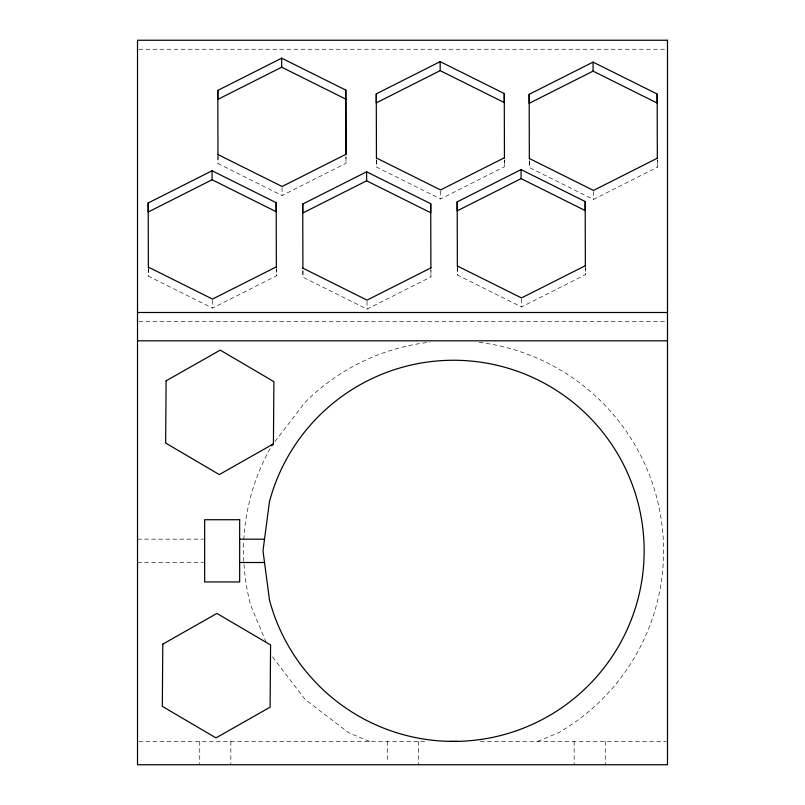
<?xml version="1.0" encoding="UTF-8"?>
<svg xmlns="http://www.w3.org/2000/svg" width="805" height="805" viewBox="0 0 805 805"><rect width="100%" height="100%" fill="white"/><g stroke="black" fill="none" stroke-linecap="round" stroke-linejoin="round"><path stroke-width="0.6" stroke-dasharray="4.03 3.02" d="M274.938 441.593L305.065 402.329A210.025 210.025 0 0 1 429.9 342.155M217.974 156.18L217.994 163.576L282.092 195.504L345.989 163.274L345.989 156.512M148.372 268.759L148.392 276.165L212.49 308.094L276.387 275.863L276.387 269.101M376.458 159.631L376.478 167.038L440.577 198.966L504.473 166.726L504.473 159.974M302.911 271.033L302.932 277.202L367.03 309.13L430.927 276.9L430.927 270.138M529.348 161.342L529.368 167.51L593.466 199.439L657.363 167.209L657.363 160.447M457.371 267.612L457.391 275.018L521.489 306.947L585.386 274.706L585.386 267.954M537.599 741.415L558.59 732.721A210.025 210.025 0 0 0 477.244 342.155M138.772 49.266L666.228 49.266M138.772 321.517L666.228 321.517M137.514 539.169L203.413 539.169M137.514 562.504L203.413 562.504M138.772 741.415L427.234 741.415M480.364 741.415L666.238 741.415M369.545 741.415L348.565 732.721L305.065 699.344L271.688 655.854M266.083 642.32L250.707 605.199A210.025 210.025 0 0 1 243.784 540.9M657.343 159.803L657.363 167.209M585.366 267.31L585.386 274.706M504.453 160.557L504.473 166.726M430.906 269.494L430.927 276.9M345.969 157.106L345.989 163.274M276.356 268.457L276.387 275.863M605.259 741.415L605.259 764.75M593.466 191.56L593.466 199.439M574.146 741.415L574.146 764.75M529.368 160.748L529.368 167.51M521.489 299.058L521.489 306.947M457.391 267.129L457.391 275.018M440.577 191.077L440.577 198.966M418.57 741.415L418.57 764.75M387.457 741.415L387.457 762.295M376.478 160.276L376.478 167.038M367.03 301.241L367.03 309.13M302.932 270.44L302.932 277.202M282.092 187.625L282.092 195.504M230.854 741.415L230.854 764.75M217.994 155.697L217.994 163.576M212.49 300.205L212.49 308.094M199.741 741.415L199.741 764.75M148.392 268.276L148.392 276.165M243.845 539.652A210.025 210.025 0 0 1 271.074 446.896"/><path stroke-width="1.21" d="M271.688 445.829L273.006 444.108M345.959 154.641L345.788 99.116L281.69 67.187L217.793 99.418L217.793 90.402L281.69 58.171L345.788 90.1L345.989 154.258L282.092 186.498L217.994 154.57M276.185 202.689L276.185 211.695L212.087 179.767L148.19 212.007L148.19 202.991L212.087 170.761L276.185 202.689L276.356 267.22M504.272 93.561L504.272 102.567L440.174 70.639L376.277 102.869L376.277 93.863L440.174 61.633L504.272 93.561L504.443 158.092M430.725 203.725L430.725 212.741L366.627 180.813L302.73 213.043L302.73 204.027L366.627 171.797L430.725 203.725L430.896 268.266M657.162 94.034L657.162 103.05L593.064 71.122L529.167 103.352L529.167 94.336L593.064 62.106L657.162 94.034L657.333 158.575M276.387 266.847L212.49 299.078L148.392 267.149M504.473 157.72L440.577 189.95L376.478 158.022M585.185 201.542L585.185 210.548L521.087 178.619L457.19 210.85L457.19 201.844L521.087 169.614L585.185 201.542L585.356 266.073M430.927 267.884L367.03 300.124L302.932 268.186M657.363 158.193L593.466 190.433L529.368 158.505M585.386 265.7L521.489 297.93L457.391 266.002M137.514 312.501L667.486 312.501M137.514 340.817L667.486 340.817M239.659 539.169L264.533 539.169M239.659 562.504L264.533 562.504M449.814 741.415L457.331 741.415M529.167 94.336L529.338 158.877M457.19 201.844L457.361 266.375M376.277 93.863L376.448 158.394M302.73 204.027L302.911 268.568M217.793 90.402L217.974 154.942M148.19 202.991L148.362 267.522M593.064 62.106L593.064 71.122M521.087 169.614L521.087 178.619M440.174 61.633L440.174 70.639M366.627 171.797L366.627 180.813M345.788 90.1L345.788 99.116M281.69 58.171L281.69 67.187M212.087 170.761L212.087 179.767M162.791 644.141L162.328 706.367L215.982 737.893L270.108 707.182L270.571 644.956L216.917 613.43L162.791 644.141M166.112 380.825L165.649 443.052L219.302 474.578L273.428 443.867L273.891 381.64L220.238 350.125L166.112 380.825M269.494 501.515L262.994 550.841L269.494 600.158A190.574 190.574 0 0 0 562.886 706.951A190.574 190.574 0 0 0 562.886 394.722A190.574 190.574 0 0 0 269.494 501.515M667.486 40.25L137.514 40.25L137.514 764.75L667.486 764.75L667.486 40.25M239.659 519.718L204.651 519.718L204.651 581.955L239.659 581.955L239.659 519.718"/></g></svg>
